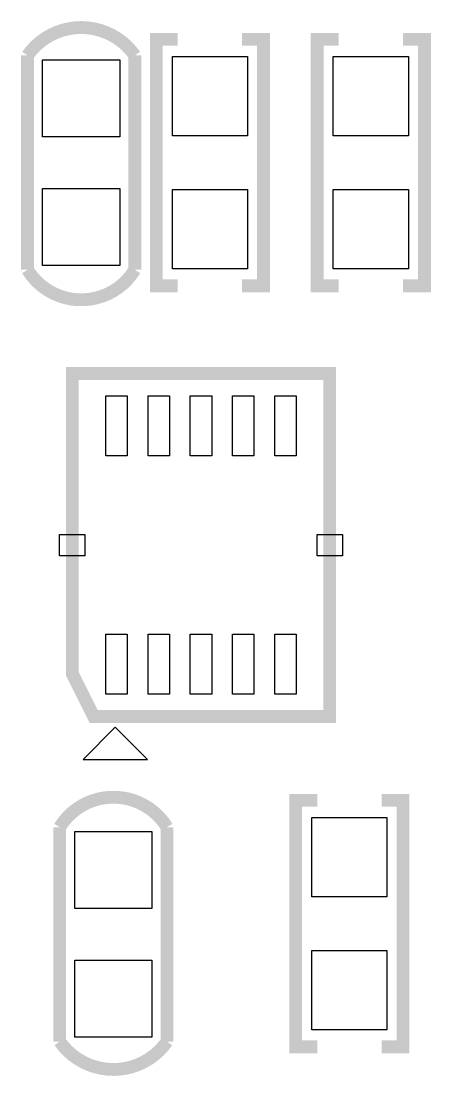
# Model space of a CAD drawing. Extents: x 0 to 180, y -3 to 135.
# Drawn here: x 65.71 to 70.56, y 78.08 to 90.58 of the extents above; entities that cross this region are included whole.
import ezdxf

# ---------------------------------------------------------------- set-up
doc = ezdxf.new("R2010")
doc.units = 0
doc.layers.add('PG_SILKSCREEN_TOP', color=11, linetype='CONTINUOUS')
doc.layers.add('PIN_TOP', color=12, linetype='CONTINUOUS')

msp = doc.modelspace()

# ---------------------------------------------------------------- linework, layer by layer
at = {"layer": 'PG_SILKSCREEN_TOP', "const_width": 0.1524}
for points in [[(65.786, 87.63), (65.786, 90.17, -0.520792), (67.056, 90.17), (67.056, 87.63, -0.55976)], [(67.437, 81.026), (67.437, 78.486, -0.520792), (66.167, 78.486), (66.167, 81.026, -0.55976)]]:
    msp.add_lwpolyline(points, format="xyb", close=True, dxfattribs=at)
for points in [[(67.564, 87.4395), (67.31, 87.4395), (67.31, 90.3605), (67.564, 90.3605)], [(68.326, 87.4395), (68.58, 87.4395), (68.58, 90.3605), (68.326, 90.3605)], [(69.469, 87.4395), (69.215, 87.4395), (69.215, 90.3605), (69.469, 90.3605)], [(70.231, 87.4395), (70.485, 87.4395), (70.485, 90.3605), (70.231, 90.3605)], [(69.215, 81.3435), (68.961, 81.3435), (68.961, 78.4225), (69.215, 78.4225)], [(69.977, 81.3435), (70.231, 81.3435), (70.231, 78.4225), (69.977, 78.4225)]]:
    msp.add_lwpolyline(points, dxfattribs=at)
msp.add_lwpolyline([(66.3155, 86.4005), (69.3635, 86.4005), (69.3635, 82.3365), (66.5695, 82.3365), (66.3155, 82.8445)], close=True, dxfattribs=at)
at = {"layer": 'PG_SILKSCREEN_TOP'}
msp.add_lwpolyline([(66.8235, 82.2095), (66.4425, 81.8285), (67.2045, 81.8285)], close=True, dxfattribs=at)
at = {"layer": 'PIN_TOP'}
for points in [[(66.8782, 89.2048), (65.9638, 89.2048), (65.9638, 90.1192), (66.8782, 90.1192)], [(68.3895, 89.2175), (67.5005, 89.2175), (67.5005, 90.1573), (68.3895, 90.1573)], [(70.2945, 89.2175), (69.4055, 89.2175), (69.4055, 90.1573), (70.2945, 90.1573)], [(66.8782, 87.6808), (65.9638, 87.6808), (65.9638, 88.5952), (66.8782, 88.5952)], [(68.3895, 87.6427), (67.5005, 87.6427), (67.5005, 88.5825), (68.3895, 88.5825)], [(70.2945, 87.6427), (69.4055, 87.6427), (69.4055, 88.5825), (70.2945, 88.5825)], [(66.7125, 85.4254), (66.7125, 86.1366), (66.9665, 86.1366), (66.9665, 85.4254)], [(67.2125, 85.4254), (67.2125, 86.1366), (67.4665, 86.1366), (67.4665, 85.4254)], [(67.7125, 85.4254), (67.7125, 86.1366), (67.9665, 86.1366), (67.9665, 85.4254)], [(68.2125, 85.4254), (68.2125, 86.1366), (68.4665, 86.1366), (68.4665, 85.4254)], [(68.7125, 85.4254), (68.7125, 86.1366), (68.9665, 86.1366), (68.9665, 85.4254)], [(66.4655, 84.2415), (66.1655, 84.2415), (66.1655, 84.4955), (66.4655, 84.4955)], [(69.5135, 84.2415), (69.2135, 84.2415), (69.2135, 84.4955), (69.5135, 84.4955)], [(66.7125, 82.6004), (66.7125, 83.3116), (66.9665, 83.3116), (66.9665, 82.6004)], [(67.2125, 82.6004), (67.2125, 83.3116), (67.4665, 83.3116), (67.4665, 82.6004)], [(67.7125, 82.6004), (67.7125, 83.3116), (67.9665, 83.3116), (67.9665, 82.6004)], [(68.2125, 82.6004), (68.2125, 83.3116), (68.4665, 83.3116), (68.4665, 82.6004)], [(68.7125, 82.6004), (68.7125, 83.3116), (68.9665, 83.3116), (68.9665, 82.6004)], [(69.1515, 81.1403), (70.0405, 81.1403), (70.0405, 80.2005), (69.1515, 80.2005)], [(66.3448, 80.9752), (67.2592, 80.9752), (67.2592, 80.0608), (66.3448, 80.0608)], [(69.1515, 79.5655), (70.0405, 79.5655), (70.0405, 78.6257), (69.1515, 78.6257)], [(66.3448, 79.4512), (67.2592, 79.4512), (67.2592, 78.5368), (66.3448, 78.5368)]]:
    msp.add_lwpolyline(points, close=True, dxfattribs=at)

doc.saveas('drawing.dxf')
